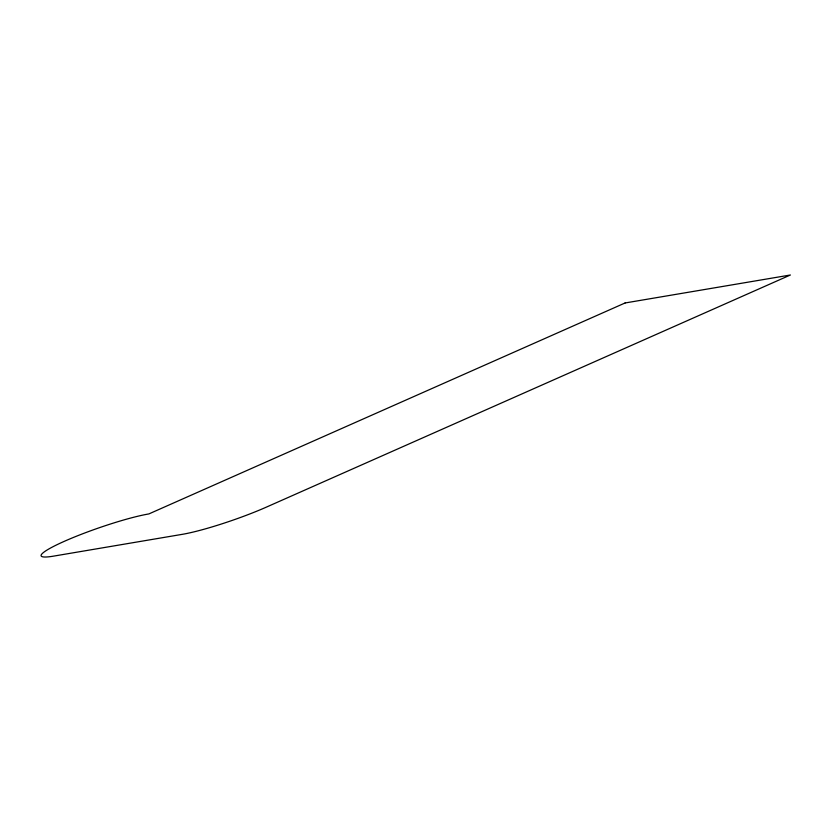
<?xml version="1.0" encoding="UTF-8"?>
<svg xmlns="http://www.w3.org/2000/svg" width="832" height="832" viewBox="0 0 832 832"><rect width="100%" height="100%" fill="white"/><g stroke="black" fill="none" stroke-linecap="round" stroke-linejoin="round"><path stroke-width="1.25" d="M625.082 302.973L148.876 513.926A63.596 7.53 -19.1 0 0 64.511 541.237A63.596 7.53 -19.1 0 0 53.633 556.119L182.208 534.352A63.596 7.53 -19.1 0 0 266.562 507.042L790.4 274.997L625.082 302.973"/></g></svg>
